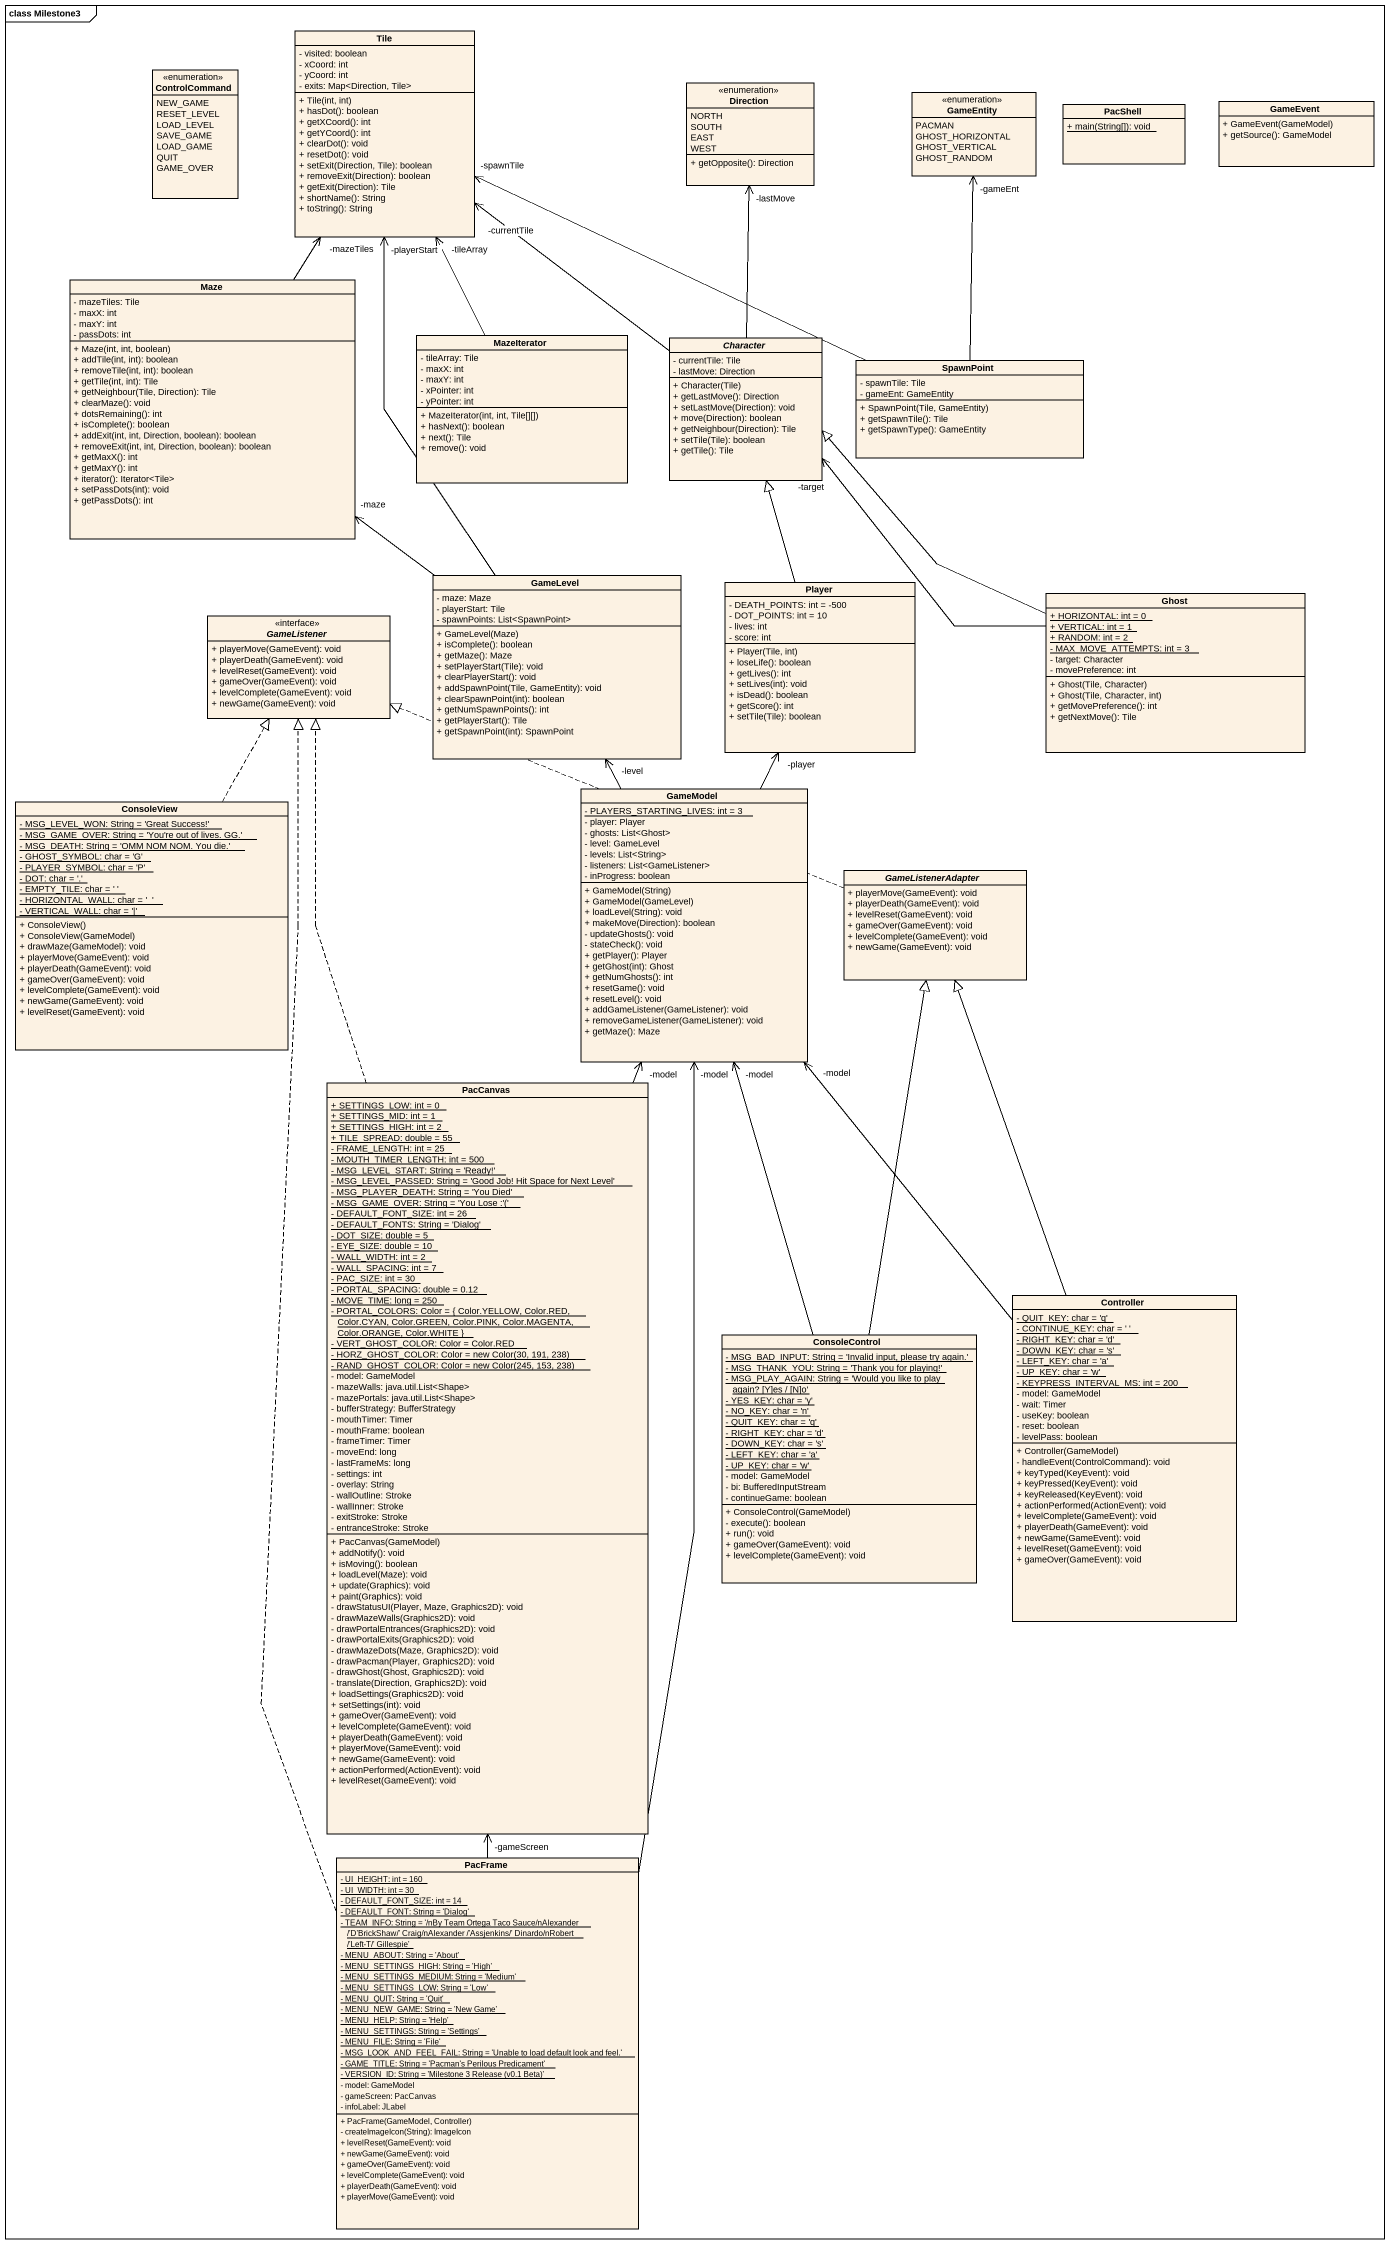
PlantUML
@startuml
mainframe class Milestone3
hide circle
hide empty members
skinparam classAttributeIconSize 0
class Tile {
  - visited: boolean
  - xCoord: int
  - yCoord: int
  - exits: Map<Direction, Tile>
  + Tile(int, int)
  + hasDot(): boolean
  + getXCoord(): int
  + getYCoord(): int
  + clearDot(): void
  + resetDot(): void
  + setExit(Direction, Tile): boolean
  + removeExit(Direction): boolean
  + getExit(Direction): Tile
  + shortName(): String
  + toString(): String
}
enum ControlCommand {
  NEW_GAME
  RESET_LEVEL
  LOAD_LEVEL
  SAVE_GAME
  LOAD_GAME
  QUIT
  GAME_OVER
}
enum Direction {
  NORTH
  SOUTH
  EAST
  WEST
  + getOpposite(): Direction
}
enum GameEntity {
  PACMAN
  GHOST_HORIZONTAL
  GHOST_VERTICAL
  GHOST_RANDOM
}
class PacShell {
  {static} + main(String[]): void
}
class GameEvent {
  + GameEvent(GameModel)
  + getSource(): GameModel
}
class Maze {
  - mazeTiles: Tile
  - maxX: int
  - maxY: int
  - passDots: int
  + Maze(int, int, boolean)
  + addTile(int, int): boolean
  + removeTile(int, int): boolean
  + getTile(int, int): Tile
  + getNeighbour(Tile, Direction): Tile
  + clearMaze(): void
  + dotsRemaining(): int
  + isComplete(): boolean
  + addExit(int, int, Direction, boolean): boolean
  + removeExit(int, int, Direction, boolean): boolean
  + getMaxX(): int
  + getMaxY(): int
  + iterator(): Iterator<Tile>
  + setPassDots(int): void
  + getPassDots(): int
}
class MazeIterator {
  - tileArray: Tile
  - maxX: int
  - maxY: int
  - xPointer: int
  - yPointer: int
  + MazeIterator(int, int, Tile[][])
  + hasNext(): boolean
  + next(): Tile
  + remove(): void
}
abstract class Character {
  - currentTile: Tile
  - lastMove: Direction
  + Character(Tile)
  + getLastMove(): Direction
  + setLastMove(Direction): void
  + move(Direction): boolean
  + getNeighbour(Direction): Tile
  + setTile(Tile): boolean
  + getTile(): Tile
}
class SpawnPoint {
  - spawnTile: Tile
  - gameEnt: GameEntity
  + SpawnPoint(Tile, GameEntity)
  + getSpawnTile(): Tile
  + getSpawnType(): GameEntity
}
class GameLevel {
  - maze: Maze
  - playerStart: Tile
  - spawnPoints: List<SpawnPoint>
  + GameLevel(Maze)
  + isComplete(): boolean
  + getMaze(): Maze
  + setPlayerStart(Tile): void
  + clearPlayerStart(): void
  + addSpawnPoint(Tile, GameEntity): void
  + clearSpawnPoint(int): boolean
  + getNumSpawnPoints(): int
  + getPlayerStart(): Tile
  + getSpawnPoint(int): SpawnPoint
}
class Player {
  - DEATH_POINTS: int = -500
  - DOT_POINTS: int = 10
  - lives: int
  - score: int
  + Player(Tile, int)
  + loseLife(): boolean
  + getLives(): int
  + setLives(int): void
  + isDead(): boolean
  + getScore(): int
  + setTile(Tile): boolean
}
class Ghost {
  {static} + HORIZONTAL: int = 0
  {static} + VERTICAL: int = 1
  {static} + RANDOM: int = 2
  {static} - MAX_MOVE_ATTEMPTS: int = 3
  - target: Character
  - movePreference: int
  + Ghost(Tile, Character)
  + Ghost(Tile, Character, int)
  + getMovePreference(): int
  + getNextMove(): Tile
}
interface GameListener <<interface>> {
  + playerMove(GameEvent): void
  + playerDeath(GameEvent): void
  + levelReset(GameEvent): void
  + gameOver(GameEvent): void
  + levelComplete(GameEvent): void
  + newGame(GameEvent): void
}
class GameModel {
  {static} - PLAYERS_STARTING_LIVES: int = 3
  - player: Player
  - ghosts: List<Ghost>
  - level: GameLevel
  - levels: List<String>
  - listeners: List<GameListener>
  - inProgress: boolean
  + GameModel(String)
  + GameModel(GameLevel)
  + loadLevel(String): void
  + makeMove(Direction): boolean
  - updateGhosts(): void
  - stateCheck(): void
  + getPlayer(): Player
  + getGhost(int): Ghost
  + getNumGhosts(): int
  + resetGame(): void
  + resetLevel(): void
  + addGameListener(GameListener): void
  + removeGameListener(GameListener): void
  + getMaze(): Maze
}
class ConsoleView {
  {static} - MSG_LEVEL_WON: String = 'Great Success!'
  {static} - MSG_GAME_OVER: String = 'You're out of lives. GG.'
  {static} - MSG_DEATH: String = 'OMM NOM NOM. You die.'
  {static} - GHOST_SYMBOL: char = 'G'
  {static} - PLAYER_SYMBOL: char = 'P'
  {static} - DOT: char = '.'
  {static} - EMPTY_TILE: char = ' '
  {static} - HORIZONTAL_WALL: char = '_'
  {static} - VERTICAL_WALL: char = '|'
  + ConsoleView()
  + ConsoleView(GameModel)
  + drawMaze(GameModel): void
  + playerMove(GameEvent): void
  + playerDeath(GameEvent): void
  + gameOver(GameEvent): void
  + levelComplete(GameEvent): void
  + newGame(GameEvent): void
  + levelReset(GameEvent): void
}
abstract class GameListenerAdapter {
  + playerMove(GameEvent): void
  + playerDeath(GameEvent): void
  + levelReset(GameEvent): void
  + gameOver(GameEvent): void
  + levelComplete(GameEvent): void
  + newGame(GameEvent): void
}
class PacCanvas {
  {static} + SETTINGS_LOW: int = 0
  {static} + SETTINGS_MID: int = 1
  {static} + SETTINGS_HIGH: int = 2
  {static} + TILE_SPREAD: double = 55
  {static} - FRAME_LENGTH: int = 25
  {static} - MOUTH_TIMER_LENGTH: int = 500
  {static} - MSG_LEVEL_START: String = 'Ready!'
  {static} - MSG_LEVEL_PASSED: String = 'Good Job! Hit Space for Next Level'
  {static} - MSG_PLAYER_DEATH: String = 'You Died'
  {static} {field} - MSG_GAME_OVER: String = 'You Lose :'('
  {static} - DEFAULT_FONT_SIZE: int = 26
  {static} - DEFAULT_FONTS: String = 'Dialog'
  {static} - DOT_SIZE: double = 5
  {static} - EYE_SIZE: double = 10
  {static} - WALL_WIDTH: int = 2
  {static} - WALL_SPACING: int = 7
  {static} - PAC_SIZE: int = 30
  {static} - PORTAL_SPACING: double = 0.12
  {static} - MOVE_TIME: long = 250
  {static} - PORTAL_COLORS: Color = { Color.YELLOW, Color.RED, Color.CYAN, Color.GREEN, Color.PINK, Color.MAGENTA, Color.ORANGE, Color.WHITE }
  {static} - VERT_GHOST_COLOR: Color = Color.RED
  {static} {field} - HORZ_GHOST_COLOR: Color = new Color(30, 191, 238)
  {static} {field} - RAND_GHOST_COLOR: Color = new Color(245, 153, 238)
  - model: GameModel
  - mazeWalls: java.util.List<Shape>
  - mazePortals: java.util.List<Shape>
  - bufferStrategy: BufferStrategy
  - mouthTimer: Timer
  - mouthFrame: boolean
  - frameTimer: Timer
  - moveEnd: long
  - lastFrameMs: long
  - settings: int
  - overlay: String
  - wallOutline: Stroke
  - wallInner: Stroke
  - exitStroke: Stroke
  - entranceStroke: Stroke
  + PacCanvas(GameModel)
  + addNotify(): void
  + isMoving(): boolean
  + loadLevel(Maze): void
  + update(Graphics): void
  + paint(Graphics): void
  - drawStatusUI(Player, Maze, Graphics2D): void
  - drawMazeWalls(Graphics2D): void
  - drawPortalEntrances(Graphics2D): void
  - drawPortalExits(Graphics2D): void
  - drawMazeDots(Maze, Graphics2D): void
  - drawPacman(Player, Graphics2D): void
  - drawGhost(Ghost, Graphics2D): void
  - translate(Direction, Graphics2D): void
  + loadSettings(Graphics2D): void
  + setSettings(int): void
  + gameOver(GameEvent): void
  + levelComplete(GameEvent): void
  + playerDeath(GameEvent): void
  + playerMove(GameEvent): void
  + newGame(GameEvent): void
  + actionPerformed(ActionEvent): void
  + levelReset(GameEvent): void
}
class Controller {
  {static} - QUIT_KEY: char = 'q'
  {static} - CONTINUE_KEY: char = ' '
  {static} - RIGHT_KEY: char = 'd'
  {static} - DOWN_KEY: char = 's'
  {static} - LEFT_KEY: char = 'a'
  {static} - UP_KEY: char = 'w'
  {static} - KEYPRESS_INTERVAL_MS: int = 200
  - model: GameModel
  - wait: Timer
  - useKey: boolean
  - reset: boolean
  - levelPass: boolean
  + Controller(GameModel)
  - handleEvent(ControlCommand): void
  + keyTyped(KeyEvent): void
  + keyPressed(KeyEvent): void
  + keyReleased(KeyEvent): void
  + actionPerformed(ActionEvent): void
  + levelComplete(GameEvent): void
  + playerDeath(GameEvent): void
  + newGame(GameEvent): void
  + levelReset(GameEvent): void
  + gameOver(GameEvent): void
}
class ConsoleControl {
  {static} - MSG_BAD_INPUT: String = 'Invalid input, please try again.'
  {static} - MSG_THANK_YOU: String = 'Thank you for playing!'
  {static} - MSG_PLAY_AGAIN: String = 'Would you like to play again? [Y]es / [N]o'
  {static} - YES_KEY: char = 'y'
  {static} - NO_KEY: char = 'n'
  {static} - QUIT_KEY: char = 'q'
  {static} - RIGHT_KEY: char = 'd'
  {static} - DOWN_KEY: char = 's'
  {static} - LEFT_KEY: char = 'a'
  {static} - UP_KEY: char = 'w'
  - model: GameModel
  - bi: BufferedInputStream
  - continueGame: boolean
  + ConsoleControl(GameModel)
  - execute(): boolean
  + run(): void
  + gameOver(GameEvent): void
  + levelComplete(GameEvent): void
}
class PacFrame {
  {static} - UI_HEIGHT: int = 160
  {static} - UI_WIDTH: int = 30
  {static} - DEFAULT_FONT_SIZE: int = 14
  {static} - DEFAULT_FONT: String = 'Dialog'
  {static} - TEAM_INFO: String = '/nBy Team Ortega Taco Sauce/nAlexander /'D'BrickShaw/' Craig/nAlexander /'Assjenkins/' Dinardo/nRobert /'Left-T/' Gillespie'
  {static} - MENU_ABOUT: String = 'About'
  {static} - MENU_SETTINGS_HIGH: String = 'High'
  {static} - MENU_SETTINGS_MEDIUM: String = 'Medium'
  {static} - MENU_SETTINGS_LOW: String = 'Low'
  {static} - MENU_QUIT: String = 'Quit'
  {static} - MENU_NEW_GAME: String = 'New Game'
  {static} - MENU_HELP: String = 'Help'
  {static} - MENU_SETTINGS: String = 'Settings'
  {static} - MENU_FILE: String = 'File'
  {static} - MSG_LOOK_AND_FEEL_FAIL: String = 'Unable to load default look and feel.'
  {static} - GAME_TITLE: String = 'Pacman's Perilous Predicament'
  {static} {field} - VERSION_ID: String = 'Milestone 3 Release (v0.1 Beta)'
  - model: GameModel
  - gameScreen: PacCanvas
  - infoLabel: JLabel
  + PacFrame(GameModel, Controller)
  - createImageIcon(String): ImageIcon
  + levelReset(GameEvent): void
  + newGame(GameEvent): void
  + gameOver(GameEvent): void
  + levelComplete(GameEvent): void
  + playerDeath(GameEvent): void
  + playerMove(GameEvent): void
}
Maze -up-> "-mazeTiles" Tile
MazeIterator -up-> "-tileArray" Tile
Character -up-> "-currentTile" Tile
Character -up-> "-lastMove" Direction
SpawnPoint -left-> "-spawnTile" Tile
SpawnPoint -up-> "-gameEnt" GameEntity
GameLevel -up-> "-playerStart" Tile
GameLevel -up-> "-maze" Maze
Player -up-|> Character
Ghost -up-> "-target" Character
Ghost -up-|> Character
GameModel -up-> "-level" GameLevel
GameModel -up-> "-player" Player
ConsoleView .up.|> GameListener
GameListenerAdapter .left.|> GameListener
PacCanvas .up.|> GameListener
PacCanvas -up-> "-model" GameModel
Controller -up-> "-model" GameModel
Controller -up-|> GameListenerAdapter
ConsoleControl -up-> "-model" GameModel
ConsoleControl -up-|> GameListenerAdapter
PacFrame .up.|> GameListener
PacFrame -up-> "-model" GameModel
PacFrame -up-> "-gameScreen" PacCanvas
@enduml
